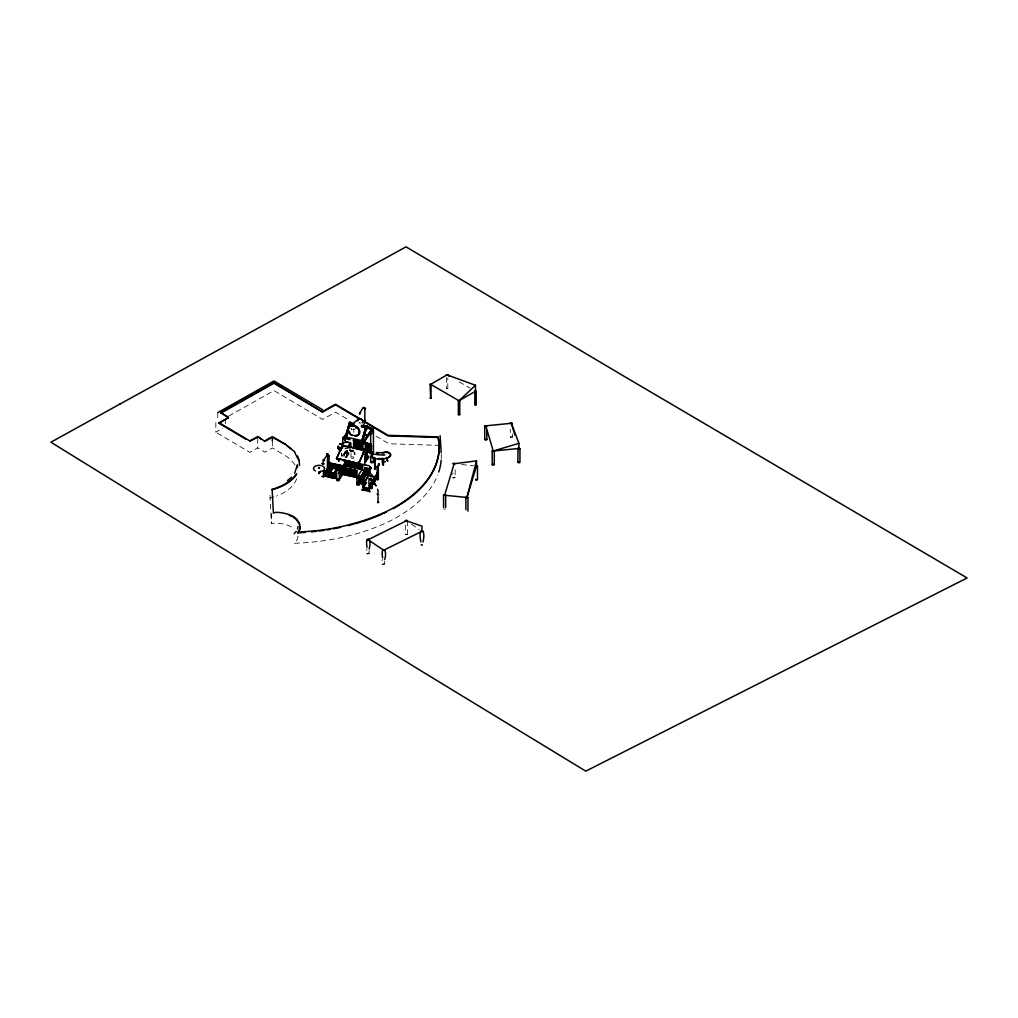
<?xml version="1.0" encoding="UTF-8"?>
<svg xmlns="http://www.w3.org/2000/svg" width="1018" height="1018" viewBox="0 0 1018 1018"><rect width="100%" height="100%" fill="white"/><g stroke="black" fill="none" stroke-linecap="round" stroke-linejoin="round"><path stroke-width="0.75" stroke-dasharray="5 3.75" d="M346.833 454.83L347.66 452.59M353.551 429.469C352.864 428.26 355.104 430.576 357.509 427.14M453.086 477.531C459.563 475.673 448.544 482.125 453.086 472.963M344.987 448.874L345.14 448.073M446.406 388.558L447.805 388.558L446.406 388.558L446.406 374.84M447.78 388.672L447.805 377.894M367.04 553.423C373.631 551.985 362.268 557.762 367.04 548.855M382.628 563.921C389.22 562.47 377.843 568.26 382.628 559.34M405.317 534.488L407.416 534.577L405.329 534.641L405.317 520.758M510.323 436.951L512.41 437.066L510.336 437.116L510.323 429.329M342.239 456.026L341.641 455.695L342.353 455.44M445.642 509.064L443.568 509.013M359.036 422.546L360.321 423.132L359.672 422.89M346.196 456.077L348.614 452.425M345.904 456.789L346.082 455.962M347.036 450.376L346.54 455.848L346.209 451.063M347.456 452.603L347.456 453.888L347.952 453.137M345.726 457.362L348.945 452.501M345.738 457.629L349.174 452.437M346.591 457.476L349.174 453.583M228.719 416.082L273.969 390.607L322.63 419.429L335.558 412.163L348.907 420.065M215.829 422.546L215.829 432.192L222.675 428.336M294.953 465.022A46.23 26.697 0 0 0 284.327 455.059L272.328 447.958L264.871 452.157L257.719 447.92L249.855 452.348L215.829 432.192M345.344 448.9L347.863 448.06M440.132 445.388L388.952 443.784L375.604 435.869M461.587 464.513L473.523 465.722M351.961 428.794L352.037 429.774L350.956 428.234M459.245 381.89L470.061 388.138M411.552 524.308L419.352 529.551M269.961 495.333L271.348 523.481A22.281 12.865 0 0 1 294.266 528.966M512.41 434.012L512.41 437.066M455.173 469.807L455.173 477.429M407.416 520.86L407.416 534.577M384.715 560.969L384.715 564.01M369.14 550.471L369.14 553.525M353.806 429.202L353.806 432.37M351.019 452.781L351.019 457.527M347.787 452.679L347.787 453.964M341.87 453.328L341.87 456.42M341.641 452.921L341.641 455.695M272.328 441.061L272.328 447.958M271.348 513.823L271.348 523.481M257.719 438.274L257.719 447.92M225.411 418.525L225.411 424.035M217.75 412.608L217.75 419.492M296.62 478.753A46.23 26.697 0 0 1 276.476 496.059M273.944 496.937A46.23 26.697 0 0 1 269.961 498.095M297.994 536.142A22.281 12.865 0 0 1 294.164 543.294A161.709 93.363 0 0 0 383.455 524.066A148.399 85.677 0 0 0 437.715 474.935M441.278 454.27A148.399 85.677 0 0 1 441.239 458.736M420.956 544.821C422.228 547.34 424.048 543.141 420.956 544.821M351.592 458.265A1.4 0.814 0 0 0 353.806 457.693A1.4 0.814 0 0 0 351.846 456.878A1.4 0.814 0 0 0 351.592 458.265"/><path stroke-width="1.5" d="M369.661 478.664C368.923 478.816 370.87 478.613 370.208 478.269M365.106 430.779L365.856 427.929L366.162 429.736L365.106 430.779L365.615 427.445L367.104 427.471M367.002 452.552L366.849 451.623L366.429 456.268M363.388 482.125L362.561 480.381L364.317 476.895M370.03 483.766L370.005 484.466M328.967 462.35L328.801 462.961L328.916 462.312M336.627 473.917L323.877 470.8M341.921 465.646L329.17 462.706M366.047 426.364L361.454 425.409L365.933 426.707M366.289 454.868L366.709 457.018L367.498 456.637M443.568 507.486L443.581 495.13L444.51 494.633L445.655 495.181L445.655 507.384M445.655 495.181L443.568 495.295M465.862 509.738L465.875 497.382L467.084 496.886L467.949 497.433L467.949 511.151M467.949 497.433L465.862 497.535M475.826 465.519L477.48 465.951L475.991 466.562M477.48 465.951L477.467 479.834L475.762 480.191L475.826 479.236M373.11 452.463L372.741 453.977L371.392 453.672L370.985 457.387M372.155 457.247L372.079 457.846M360.041 414.135C359.163 412.43 361.848 412.468 359.608 413.143M373.771 483.843C376.927 482.138 373.25 486.668 374.42 483.117M357.763 420.294L357.852 420.892C357.331 416.006 365.449 420.065 362.166 422.852M372.104 457.515L372.244 456.713M372.194 456.917L372.346 456.077M372.321 456.204L372.766 453.824M297.536 529.016L297.994 526.497M328.318 455.39L329.107 455.886L329.107 468.687L328.241 469.196L327.351 468.7L327.605 455.542M328.216 455.39L328.992 456.14L327.516 455.593M327.351 468.7L329.107 468.687M372.868 453.366L373.11 452.221M430.118 384.346L431.161 384.346L430.639 398.369L430.118 384.346L431.161 384.346M430.13 398.14L431.161 398.063M458.342 400.748L459.742 400.748L459.742 414.466L459.042 414.873L458.367 414.568L458.342 400.748L459.742 400.748M458.367 414.568L459.742 414.466M476.182 391.345L474.833 391.345L474.808 404.96L475.508 405.368L476.208 404.96L476.208 391.243L475.012 390.95M466.906 497.484L476.5 460.874L454.13 463.763L444.611 495.232L466.906 497.484L476.5 466.015L476.5 460.874M390.149 455.657L388.596 457.426M376.38 485.421C375.527 487.278 375.846 483.575 370.883 478.32M344.771 437.689L344.771 440.73L345.726 436.124M345.458 436.417L349.581 422.266L350.243 422.406L346.12 437.702L345.458 437.562L346.12 436.557M345.458 437.562L349.581 422.266L354.366 424.086M349.072 426.949C352.05 423.781 349.072 422.445 349.072 425.511L348.754 426.873M346.12 437.702L348.181 430.627M349.416 426.377L351.07 422.775M365.106 430.499L365.856 427.929M365.424 430.576L366.964 427.624L365.933 425.893L366.518 428.922M370.234 428.743L370.501 427.662L365.933 425.893L361.759 441.15L362.446 441.303L366.595 426.033M362.446 441.303L367.434 426.109L366.353 427.166L366.684 428.96L367.434 426.109M365.933 427.026L361.759 441.15L362.408 441.303M364.673 442.817L365.462 440.209L363.77 442.741L353.195 440.412M364.699 443.632L365.538 440.845M342.303 448.289L342.544 447.5M367.04 547.328C364.648 534.323 372.499 538.115 369.14 548.944M369.14 539.794L367.04 539.705M382.628 557.826C380.236 544.821 388.074 548.613 384.715 559.442M384.715 550.293L382.628 550.204M420.892 541.932C417.469 526.599 426.555 527.248 422.992 542.021M422.992 531.345L420.892 531.256M484.721 425.779L486.82 425.893L484.721 425.779L484.721 439.496L485.408 440.12L486.82 439.611L486.82 430.461M492.203 450.885L494.29 450.999L494.29 464.717L493.145 465.264L492.203 464.602L492.203 450.885L494.29 450.999M492.203 464.602L493.348 464.055M518.722 447.971L519.943 448.62L519.943 462.35L519.078 462.885L517.857 462.388L518.035 448.225M519.943 448.62L517.857 448.518M517.857 462.236L518.722 461.688M329.094 455.949L327.363 455.848M362.561 481.387L361.594 481.73L362.395 482.608M362.052 482.545C364.164 481.005 360.665 480.954 363.311 481.998M361.899 481.972C364.126 479.949 360.665 482.939 362.904 481.718A1.616 1.234 33.5 0 0 360.741 481.845A1.616 1.234 33.5 0 0 362.039 483.894M370.247 467.453C370.539 468.916 370.081 466.588 370.132 468.356M370.132 468.776L369.801 467.924L370.896 467.682M375.362 459.118L374.789 469.171L374.357 457.578M374.319 468.84L375.362 468.904M376.953 466.562L378.34 466.549L378.352 479.427L377.576 479.796L376.953 466.562L378.352 466.651M370.208 491.198L369.776 491.847L369.089 491.21M382.424 464.793C384.664 465.671 381.165 463.763 382.424 458.431M376.965 479.453L378.352 479.427M369.801 467.669L370.896 467.758M366.836 452.514L367.638 450.719L366.964 452.196M367.269 451.903L366.531 455.453L367.244 456.637M371.392 453.672L372.741 452.565M336.538 458.291L342.506 445.375L364.673 450.274L358.769 463.61L336.538 458.291L358.769 463.61M336.602 458.711L342.506 445.375M352.902 450.656L352.648 451.292L349.581 450.249L352.902 450.656L352.648 451.292L349.619 450.529M358.705 463.19L364.673 450.274M347.952 447.513L348.589 445.897L347.952 447.513L349.225 446.584M294.647 473.217L297.434 464.844L297.434 467.606M362.981 407.696L359.405 413.881M364.775 464.348L364.775 465.277M367.307 452.145L368.351 451.012M343.88 454.295L347.062 451.05M343.079 446.431L343.613 445.782M348.754 427.153L349.823 424.379M349.581 423.412L350.319 425.333L350.739 422.419M349.072 427.216L351.07 424.201L351.07 422.483M347.456 431.708L344.16 437.269L347.456 432.281M318.901 473.777L320.492 471.347M323.609 471.589L323.609 475.762L336.5 478.613L336.5 474.439M359.036 418.652L349.479 426.275M324.093 471.703C325.035 480.483 322.006 471.372 324.742 471.856L324.577 475.699L324.742 471.856M329.438 467.109L329.577 463.368L329.107 467.326L336.284 468.916M330.252 463.763L330.252 467.3L330.252 463.763C332.835 463.368 330.01 472.212 330.914 463.903M325.06 471.919C326.014 480.712 322.986 471.576 325.722 472.072L325.887 475.979L326.04 472.136L326.702 472.288L326.702 475.89L326.04 475.75M330.837 471.589L332.581 468.954L329.972 468.369L329.972 469.514L327.351 469.158L323.851 474.439L329.081 475.661L329.081 474.235L326.46 473.663L326.46 474.795L325.162 474.515M327.351 469.158L323.851 474.515L325.162 474.732L328.661 469.222M325.06 475.533L325.722 475.673L325.722 472.072M323.609 475.762L336.653 478.371M326.04 472.136L326.549 472.517M327.032 472.352C327.974 481.145 324.946 472.008 327.681 472.505L327.529 476.348L327.681 472.505M332.224 464.195L332.224 467.733L332.224 464.195C334.807 463.801 331.983 472.645 332.873 464.335M326.46 473.663L329.972 468.369M333.204 464.412L333.204 467.949L333.204 464.412L334.006 464.335L334.006 467.873M326.46 474.795L329.094 470.838M329.081 475.661L328.509 476.564L328.012 472.568C324.335 478.193 338.396 480.127 334.388 474.248C332.631 472.339 334.744 484.212 333.611 473.599L337.861 467.186M328.992 472.785L329.641 472.937L328.992 472.785L328.827 476.628L328.661 472.721M335.164 464.844L335.164 468.382L335.164 464.844C337.747 464.45 334.922 473.294 335.825 464.984M329.972 473.001C330.914 481.794 327.885 472.657 330.621 473.154L330.468 476.997L330.621 473.154M347.456 447.602L347.952 446.838M348.703 446.558L349.53 445.031L349.53 446.978M349.11 446.673L349.339 447.551L349.339 444.764L350.167 444.09L350.167 447.233M349.963 443.823C351.643 441.736 348.716 445.871 349.963 446.966M348.372 429.176A6.032 4.606 33.5 0 1 353.513 425.397A6.032 4.606 33.5 0 1 359.558 430.792A6.032 4.606 33.5 0 1 355.46 435.5L355.155 435.971A6.032 4.606 33.5 0 0 358.311 429.087A6.032 4.606 33.5 0 0 349.072 427.038A6.032 4.606 33.5 0 0 352.241 435.322L354.01 435.348M336.144 465.061L336.144 468.598L336.144 465.061C339.058 471.207 335.355 468.636 337.785 465.417M330.952 473.217L331.601 473.37L330.952 473.217L330.952 476.831M347.787 447.678L348.283 446.915L348.283 447.576M349.53 445.031L348.703 445.706M348.36 446.826L349.658 447.627L350.167 444.09M362.586 426.682L363.464 425.359A3.868 1.133 -77.5 0 0 364.838 420.574L364.838 408.562A3.907 1.133 -77.5 0 0 363.464 408.053M331.932 473.446C332.873 482.227 329.845 473.09 332.581 473.586L332.428 477.429L332.581 473.586M332.911 473.663C333.815 483.652 329.997 470.125 335.533 474.235L335.367 478.078L335.533 474.235M329.247 467.109L336.945 468.522L336.284 468.382M331.601 476.971L331.601 473.37M333.56 477.404L333.56 473.803M339.236 465.493L339.885 465.646M337.467 470.036L334.922 473.892L337.467 468.891M334.464 473.459L337.861 468.318L332.962 467.237L328.712 473.663L333.611 474.744M339.312 466.575L339.312 473.014L356.873 476.882L356.873 470.456M340.216 465.71L340.725 466.066M334.718 474.324L334.718 477.938L334.718 474.324L335.367 474.477M339.707 466.842C341.386 481.998 336.805 464.462 341.017 467.135L340.954 473.077L341.017 467.135M365.424 430.843L366.175 427.993M335.851 474.312L336.169 478.256L336.169 474.642M366.353 428.883L367.104 426.033M341.335 467.198L342.646 467.491L341.335 467.198C339.579 474.566 344.237 476.373 342.646 467.491M345.064 462.465L362.675 466.359L362.166 469.578L344.568 465.697L345.573 461.714M339.312 473.014L356.936 476.793M342.977 467.567L344.275 467.847L342.977 467.567C341.284 474.961 345.789 476.742 344.275 467.847M344.568 465.506L339.312 473.624L356.911 477.506L362.166 469.4M339.579 477.9L341.145 475.546M345.916 468.216L344.542 468.013L344.542 473.879L345.853 474.172L345.916 468.216L344.606 467.924L344.606 473.777M346.247 468.28L347.545 468.573L346.247 468.28C344.491 475.648 349.149 477.455 347.545 468.573L347.494 474.528M361.454 426.224L372.028 428.565L363.77 441.608L372.028 428.565L373.212 428.693L372.028 430.283M342.799 474.184L339.312 479.44L338.001 479.147M365.958 439.445L371.532 431.047L371.532 434.075L371.214 430.945M347.876 468.649L349.187 468.929L347.876 468.649C346.196 476.055 350.701 477.824 349.187 468.929M349.454 469.107L350.816 469.298C352.33 478.193 347.825 476.411 349.518 469.005L350.816 469.298M351.146 469.362C352.839 484.53 348.245 466.995 352.457 469.654L352.393 475.61L352.457 469.654M352.788 469.731L354.086 470.023L352.788 469.731C351.032 477.098 355.689 478.893 354.086 470.023M354.417 470.087L355.727 470.38L354.417 470.087C352.737 477.493 357.242 479.274 355.727 470.38M365.093 454.27L365.755 453.544L365.131 460.785L365.258 454.308M367.6 456.777L365.093 460.556L366.226 452.565L365.716 459.614L366.378 458.889L366.849 451.623M367.6 451.139L368.261 449.778L367.638 451.318M368.223 451.038L368.72 448.798M369.509 451.025L369.967 446.902L369.636 450.847M370.094 446.711C371.901 443.123 368.414 452.132 370.132 453.226M366.34 454.499L367.014 451.661M356.605 470.57L356.058 476.309M370.094 453.01C373.072 448.938 370.234 437.231 371.176 451.941M371.061 451.839L370.259 453.048L370.794 443.797L370.794 447.907M364.686 461.727L367.931 456.84M364.686 462.159L368.745 456.039M364.686 463.305L368.745 457.184M358.756 476.208L359.405 476.348L358.756 476.208L358.591 481.527M364.788 467.593L364.788 471.449M365.106 467.949L365.106 472.517M359.736 476.424L360.232 481.883L360.385 476.564L359.736 476.424L359.57 481.743L359.405 476.348M360.028 478.053L364.279 471.652L365.577 471.945L361.339 478.345L360.028 478.053L364.279 470.723L362.968 470.443L363.464 469.68L343.257 465.213M360.716 476.64C361.632 488.156 358.565 477.506 361.365 476.78L361.212 482.099L361.365 476.78M366.493 468.255C364.368 467.987 365.398 475.851 369.788 473.357A2.1 1.603 33.5 0 1 371.761 475.508M366.824 468.331L366.824 472.899L366.824 468.331L367.536 468.369L367.536 472.95M359.125 481.781L358.425 481.629L362.192 482.316L362.344 476.997L361.543 477.098L362.192 477.238M367.842 468.547L367.905 473.026L367.842 468.547L368.567 468.598L368.567 473.179L368.567 468.598M362.523 482.392L362.523 477.315L363.808 477.327M365.577 467.936L365.577 473.09L361.339 479.478L362.65 479.771M366.556 472.734L366.556 468.153M363.693 482.647L363.795 476.653L364.686 476.64L364.05 477.238M369.483 468.916L368.834 468.764L368.885 473.243M363.502 478.498L366.887 473.383L365.577 473.09M365.195 476.793L366.887 473.383M362.777 483.614L363.286 483.13L362.942 486.591M363.248 482.914L363.286 486.07L363.121 483.105M363.617 482.341L363.668 485.497L363.782 482.379M363.999 481.781L363.871 484.899M364.813 481.107L369.05 474.706L366.887 474.235M369.05 474.706L364.813 482.252L366.569 482.647L363.566 487.177L363.121 490.002L361.772 489.925L368.3 491.007L371.621 485.942M362.713 486.782L364.469 484.415L362.879 486.82M370.068 484.123L371.735 481.616M373.402 479.096L377.576 472.797M370.183 484.619L370.756 484.314L370.068 488.424M370.552 484.059L371.137 483.754L370.183 487.546M370.552 486.986L371.29 482.952L370.806 486.604M373.275 479.949L372.906 483.448M373.402 479.758L373.975 479.453L373.275 482.876M373.402 482.685L374.026 478.816L374.026 481.743M373.784 482.125L374.408 478.244L374.153 481.552M375.158 477.111L372.626 476.564M375.655 476.36L376.227 476.055L375.273 479.86M376.024 475.8L376.609 475.495L375.655 479.287M376.406 475.228L376.978 474.922L376.736 478.231M376.775 474.668L377.513 474.121L376.278 478.345M374.853 478.129L374.408 481.183M375.604 476.997L374.777 480.611M376.049 478.18L376.545 477.429M368.3 491.007L368.809 488.322L363.566 487.177M369.738 488.36L371.685 485.993M371.837 485.192L377.576 477.098L377.576 473.879M371.812 485.726L377.513 477.048M371.964 486.629L372.117 484.632M355.753 440.756L355.753 446.953L353.984 446.508L353.984 440.349L355.753 440.756L355.753 446.953M370.667 450.847L353.666 446.711L353.793 439.801M353.984 446.508L354.124 440.158M359.316 441.596L360.741 441.723L360.614 448.124L359.316 447.818L359.316 441.596L360.741 441.723M356.071 447.029L357.496 447.144L356.071 447.029L356.211 440.654L357.369 441.138L357.369 447.335M361.072 441.799L360.932 448.2L362.23 448.505L362.37 442.105L360.932 441.977L362.23 442.283M357.827 447.22C360.092 449.434 355.422 443.555 357.827 441.036M359.316 447.818L359.443 441.418M360.932 448.2L362.23 448.505M365.602 442.868L365.475 449.294L365.602 442.868L364.304 442.563M365.933 442.945L367.231 443.25L365.933 442.945L365.793 449.383L367.231 449.511L365.793 449.383M367.422 449.778L368.847 449.905L367.422 449.778L367.549 443.326L368.847 443.632L368.783 452.132M368.618 452.094L368.847 443.632M369.012 451.788L369.038 443.886L370.476 444.001M349.378 447.271L350.294 445.26A3.156 3.016 71.7 0 0 349.556 442.97L347.482 441.85L345.7 442.283M367.562 451.687L368.287 451.394M294.164 533.648L296.251 531.434M305.12 532.389L297.854 532.834C303.389 525.759 297.002 516.775 289.29 514.739A24.381 14.074 0 0 0 275.7 512.359L273.371 513.059M297.854 532.834L298.198 532.478A24.381 14.074 0 0 0 300.106 527.069M370.794 468.662L370.667 467.491M371.188 488.042L371.863 488.691L372.003 487.902M459.042 400.748L475.47 385.262L447.067 374.866L430.639 384.346L459.042 400.748L475.47 391.268L475.47 385.262M348.347 447.118L349.149 447.296M287.407 480.661L291.542 477.111M347.023 450.796L344.949 452.145L343.919 456.051M339.21 448.671L338.332 448.314A8.793 1.272 9.9 0 0 341.399 450.071M369.801 468.102L370.896 468.076L369.992 467.606M370.692 468.725L370.539 468.165M362.573 482.608L362.675 481.616M363.057 482.634L363.388 481.845M217.75 412.608L273.969 380.961L322.63 409.783M228.388 417.736L218.794 423.132L228.388 417.736L220.715 412.621L273.931 382.679L322.591 412.074L335.52 404.795L358.412 418.347M220.715 413.193L273.931 383.252L322.591 412.074M218.794 422.559L249.894 440.985L257.758 436.557L264.909 441.367L271.119 437.867M256.447 437.867L249.894 440.985M264.909 440.794L272.366 436.595L285.893 444.599L294.724 451.865M322.591 411.501L335.52 404.222L388.023 435.322L438.185 436.887L439.089 443.186A146.312 84.469 0 0 1 382.157 513.466A159.508 92.091 0 0 1 362.243 521.025L347.965 525.072A159.508 92.091 0 0 1 317.705 530.607L297.854 532.261M386.038 452.514L389.156 452.577M338.396 446.088L338.18 446.177A9.315 1.336 9.9 0 0 341.424 448.035L342.442 448.314M338.256 446.8L338.04 446.889A9.327 1.349 9.9 0 0 341.297 448.76M338.307 447.526L338.091 447.627A9.149 1.323 9.9 0 0 341.284 449.447M338.46 460.581L339.312 460.772L338.485 461.065M375.171 457.922L374.319 457.655M370.565 468.344L370.03 468.496M370.857 468.853L370.03 468.929M346.693 441.876L339.63 444.204L340.381 443.963M339.77 444.51L342.964 443.454M346.095 442.423L348.156 442.346M296.62 474.21A48.342 27.906 0 0 1 277.634 487.991L272.111 489.734L277.634 487.418A48.342 27.906 0 0 0 296.62 473.637M355.193 523.723L360.83 522.018M493.272 451.012L518.926 443.314L511.367 423.284L485.764 425.829L493.272 451.012L518.926 448.454L518.926 443.314M347.965 525.644L353.742 524.105M374.153 484.339L369.878 478.689M376.495 458.8C381.903 461.014 398.636 455.555 386.522 451.852A3.156 2.99 78.1 0 0 385.835 452.234M387.285 451.674L381.623 452.781L376.456 452.501M382.552 453.023L387.324 452.017M383.137 458.584L378.492 458.622M311.419 531.854L316.114 531.358M362.446 420.739L388.023 435.895L438.185 437.46L439.089 443.759A146.312 84.469 0 0 1 400.837 504.126M387.96 457.935L386.42 457.655M378.429 453.048L376.393 452.845M364.279 441.99L364.279 441.99A1.4 0.814 0 0 1 365.029 443.097A1.4 0.814 0 0 1 363.057 443.441A1.4 0.814 0 0 1 362.637 442.27L362.561 448.594L362.561 442.359M372.741 453.977L374.599 454.257A15.932 1.998 10.2 0 0 383.481 455.008M370.501 428.807L366.595 427.178L366.684 428.96M350.739 423.844L352.991 424.671M349.658 426.058L349.658 424.341M369.839 428.654L370.501 427.662M370.501 428.234L369.839 427.522M361.403 426.784L372.028 429.138M369.979 432.803C371.99 432.459 371.85 435.106 369.801 433.643M361.759 440.018L362.446 440.17M345.789 437.625L348.754 438.287M354.671 439.598L357.636 440.247M344.16 438.414L350.103 439.725M368.618 448.951L368.223 449.549M368.656 449.18L368.185 450.987M354.086 447.576L370.298 451.152M348.589 446.622L348.907 445.973M368.389 451.076L368.096 449.74M342.57 445.795L349.963 447.424M352.915 448.085L364.737 450.694M369.725 451.712L372.613 452.348M348.08 447.258L348.589 445.897M366.34 456.548L366.505 458.711L367.473 456.369M345.484 460.556L363.171 464.45M364.775 464.819L368.376 465.608A2.1 1.603 33.5 0 1 370.336 467.758M344.02 461.37L363.171 465.595M345.064 463.61L362.675 467.491M344.542 464.412L362.166 468.255L362.141 469.629M342.761 465.977L329.107 463.215L340.597 465.76M329.438 463.572L330.074 463.47L329.577 466.906M339.172 466.32L340.483 466.613L340.483 465.468M339.643 466.931L340.954 467.224M351.083 469.463L352.393 469.756M364.838 472.645L368.618 473.472L366.035 473.014M371.812 476.093L375.744 476.958M330.392 467.084L331.054 467.224M332.364 467.516L333.026 467.656M334.324 467.949C337.022 468.445 333.026 459.436 334.184 468.165M335.304 468.165L335.965 468.305M369.05 475.851L374.649 477.086M376.775 477.595L377.194 474.044M375.909 478.918L376.278 475.419M375.527 479.478L375.909 475.979M327.351 469.222L329.972 469.807M360.563 476.882L361.212 477.022M362.523 477.315L363.655 477.557M375.158 480.051L375.477 477.188M339.707 472.696L341.017 472.988M351.146 475.228L352.457 475.521M358.73 476.831L360.028 477.124M338.001 473.154L358.209 477.607M334.922 472.746L336.22 473.026L336.22 471.894M373.657 482.316L374.026 478.816M323.928 471.945L324.577 472.085M324.907 472.161L325.556 472.301M326.867 472.594L327.529 472.734M327.847 472.81L328.509 472.95M329.819 473.243L330.468 473.383M331.779 473.675L332.428 473.815M332.759 473.892L333.408 474.032M364.469 481.196L364.469 484.415M359.736 481.501L360.385 481.641M360.716 481.718L361.365 481.858M362.344 482.074L361.543 482.176L361.695 476.857M358.591 481.399L361.644 482.074M371.583 485.166C372.015 494.875 371.392 474.592 371.354 485.917M358.73 482.837L361.339 483.41M324.093 475.317L324.742 475.457M327.032 475.966L327.681 476.106M334.871 477.696L335.533 477.836M363.999 484.708L364.253 481.399M356.911 483.334L358.209 483.614M370.437 487.177L370.806 483.677M370.056 487.737L370.437 484.25M363.566 488.309L368.809 489.467M363.07 489.073L368.3 490.231M343.473 438.478L342.85 437.676L344.16 436.697L363.77 441.036L363.77 442.741M357.7 441.214L359.125 441.341L358.985 447.729M367.422 443.504L368.72 443.81M369.038 443.886L370.336 444.192M359.443 447.627L360.741 447.933M364.304 448.798L365.602 449.116M370.476 450.287L369.038 450.16L370.336 450.478M353.793 446.533L370.794 450.656M354.124 446.317L355.88 446.762M377.513 473.141L377.194 472.836M486.133 438.987L486.82 439.611M362.217 482.596L361.543 481.87M323.571 460.683C326.282 460.938 322.108 458.151 323.19 460.429M364.177 477.302L364.317 476.424M289.29 515.312L291.759 516.482M447.067 374.866L449.765 376.418M362.879 426.326L362.306 427.038M273.715 437.969L285.893 444.599M220.715 412.621L228.388 417.164M261.333 439.242L257.758 436.557M218.794 423.132L245.834 439.152M287.114 446.024L290.792 448.582M292.993 517.08L295.016 518.506M369.89 468.687L369.814 472.556M296.034 519.218L299.648 524.321M389.27 452.654L390.263 454.55M350.027 433.019L348.563 430.487M294.724 452.437L299.152 460.989L299.546 465.455M344.708 445.693L345.115 446.622M297.536 456.039L299.152 460.416M511.367 423.284L514.93 435.131M354.264 452.399L354.811 454.333M377.614 489.264L377.856 490.231M378.06 491.185L378.238 492.152M358.081 462.197L358.209 463.037M440.132 435.742L441.188 452.794M377.347 493.336L377.538 495.142M378.505 494.023L378.594 494.926M272.111 489.162L273.371 512.487M363.82 477.455L363.859 481.489M383.468 458.494L383.468 464.857M382.157 513.466L382.157 514.039A159.508 92.091 0 0 1 362.243 521.585M378.06 496.657L378.06 502.676M377.245 473.803L377.245 477.022M373.428 430.372L373.428 452.526M373.428 457.286L373.428 462.032M372.168 483.117L372.168 485.268M370.641 434.953L370.641 447.615M370.641 457.107L370.641 461.867M369.967 446.902L369.967 451.623M369.547 468.814L369.483 473.485M369.178 443.695L369.343 450.999M368.961 478.625L368.961 491.401M367.549 443.326L367.549 449.587M367.231 443.25L367.091 449.689M364.279 470.723L364.279 471.652M362.675 477.073L362.675 482.15M360.614 441.901L360.614 448.124M359.252 476.589L359.252 481.667M357.496 440.959L357.7 447.411M356.911 477.327L356.911 484.11M353.666 439.98L353.666 446.711M350.586 442.881L350.586 447.602M350.459 443.072L350.459 447.78M350.167 423.577L350.167 425.295M349.912 423.475L350.001 425.257M349.836 444.013L349.836 447.156M349.492 424.302L349.492 426.02M349.212 444.955L349.212 446.902M344.568 464.361L344.568 465.697M343.829 464.157L343.829 467.02M342.761 438.325L342.761 446.24M339.312 473.434L339.312 480.229M336.805 465.201L336.805 468.738M336.322 474.413L336.5 478.613M333.866 464.552L333.866 468.089M329.641 472.937L329.488 476.78L329.488 473.166M272.328 438.3L272.328 441.061M441.15 460.225A148.399 85.677 0 0 1 438.758 472.021M340.597 527.349A159.508 92.091 0 0 1 333.09 528.851M330.048 529.385A159.508 92.091 0 0 1 326.982 529.882M323.902 530.353A159.508 92.091 0 0 1 319.27 530.989M399.603 504.89A146.312 84.469 0 0 1 393.202 508.593M386.407 512.067A146.312 84.469 0 0 1 383.582 513.39M351.032 426.084A1.4 0.814 0 0 1 351.846 425.219M372.181 429.481A1.4 0.814 0 0 1 372.257 431.085M373.122 461.434A1.4 0.814 0 0 1 372.919 462.566A1.4 0.814 0 0 1 370.946 462.452A1.4 0.814 0 0 1 371.15 461.319M345.535 438.287A1.4 0.814 0 0 1 344.491 439.191A1.4 0.814 0 0 1 342.837 438.682A1.4 0.814 0 0 1 343.588 437.676M352.152 435.577A6.375 4.861 33.5 0 1 348.818 426.822A6.375 4.861 33.5 0 1 358.578 428.985A6.375 4.861 33.5 0 1 355.231 436.264M342.442 447.869A1.4 0.814 0 0 1 342.684 446.469M363.96 450.923A1.4 0.814 0 0 1 364.775 451.967A1.4 0.814 0 0 1 362.968 452.425M339.401 458.647A1.4 0.814 0 0 1 337.187 459.22A1.4 0.814 0 0 1 337.429 457.833M338.51 479.185A1.4 0.814 0 0 1 339.134 480.407A1.4 0.814 0 0 1 336.92 480.445A1.4 0.814 0 0 1 337.429 479.198M358.896 462.325A1.4 0.814 0 0 1 359.43 463.432A1.4 0.814 0 0 1 357.534 463.737A1.4 0.814 0 0 1 356.987 462.643M358.896 483.69A1.4 0.814 0 0 1 359.214 484.962A1.4 0.814 0 0 1 357.013 484.81A1.4 0.814 0 0 1 357.827 483.626M328.152 454.944A3.232 0.942 -77.5 0 0 327.478 454.461L323.724 460.123A3.054 0.891 -77.5 0 0 322.973 463.546M322.591 466.091A5.51 3.181 0 0 1 324.284 469.489A5.51 3.181 0 0 1 319.499 471.69M315.491 470.952A5.51 3.181 0 0 1 314.397 466.804A5.51 3.181 0 0 1 321.37 465.646M365.806 474.426A1.603 1.222 33.5 0 1 367.638 474.757M367.918 475.05A1.603 1.222 33.5 0 1 368.274 476.08M362.026 483.168A1.616 1.234 33.5 0 1 361.11 481.272A1.616 1.234 33.5 0 1 363.057 480.903M362.052 483.779A1.476 1.12 33.5 0 1 360.868 481.908A1.476 1.12 33.5 0 1 362.955 481.794M365.895 474.324A1.476 1.12 33.5 0 1 368.274 475.024M366.06 474.044A1.603 1.222 33.5 0 1 368.389 475.012M364.559 473.917A2.1 1.603 33.5 0 1 366.518 472.632M340.394 450.185A8.284 1.196 9.9 0 1 338.854 449.472M340.343 450.414A7.648 1.107 9.9 0 1 339.287 449.422M384.817 454.919A15.932 1.998 10.2 0 1 384.206 454.97M377.653 466.613A2.176 1.387 -54.6 0 1 379.014 464.259M385.364 461.612L384.511 461.688L385.377 461.561M453.099 463.661C454.919 466.028 455.835 461.714 453.099 463.661M318.698 472.314L319.296 472.848L318.774 472.225M387.005 459.856L387.743 460.938L387.005 459.856M377.614 502.421L378.658 502.294L377.614 502.421M370.857 479.72L371.863 479.567L370.857 479.72M326.702 454.066C327.376 457.4 329.387 452.437 326.702 454.066M446.431 374.739L447.805 374.84L446.431 374.739M378.594 463.712L379.37 464.857L378.594 463.712M364.266 408.447L365.437 408.574L364.266 408.447M405.368 520.605C406.64 523.125 408.472 518.926 405.368 520.605M510.387 423.081C511.596 425.6 513.517 421.427 510.387 423.081M322.159 463.648L323.839 463.877L322.159 463.648M363.91 473.739L365.258 473.994L363.999 473.65M319.232 468.051C317.171 468.165 320.454 467.097 319.232 468.051M322.159 476.437L323.839 476.666L322.159 476.437M365.615 434.877L366.964 435.055L365.615 434.877M371.099 475.355L372.448 475.546L371.099 475.393M364.266 420.447L365.437 420.612L364.266 420.447M331.384 463.763L331.893 467.656L331.384 463.763M369.343 447.856L368.847 448.607L369.343 447.856M120.073 403.981L50.9 442.206L422.406 671.689L585.783 771.148L967.1 577.969L628.526 378.925L406.029 246.852L120.073 403.981M406.36 520.809L368.122 539.731L383.671 550.242L421.948 531.307L421.948 526.153L406.36 520.809"/></g></svg>
